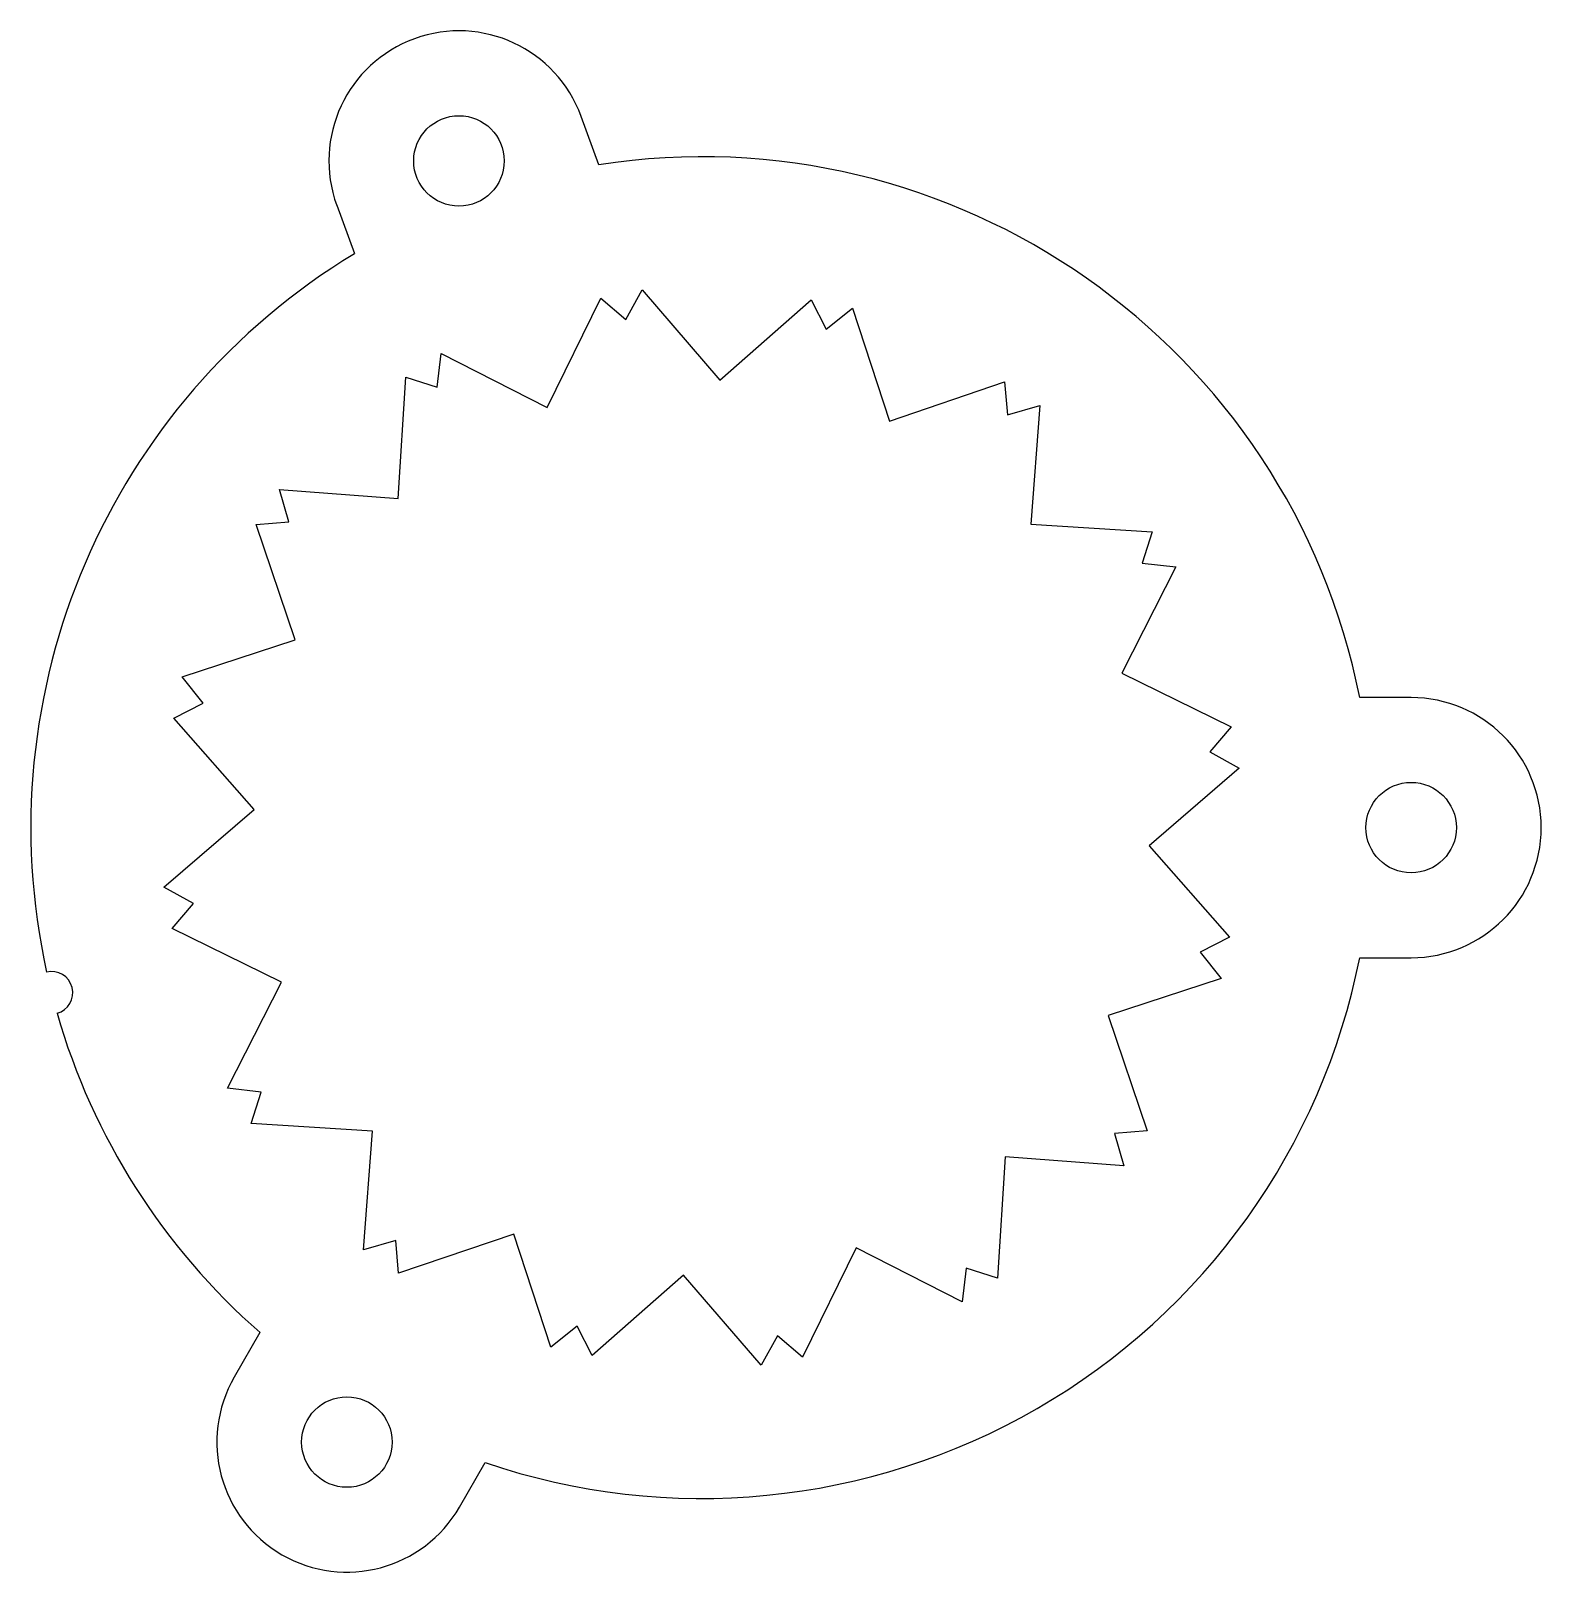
# Model space of a CAD drawing. Header units: millimetres. Extents: x -47 to 59, y -53 to 56.
import ezdxf

# ---------------------------------------------------------------- set-up
doc = ezdxf.new("R2010")
doc.units = ezdxf.units.MM

msp = doc.modelspace()

# ---------------------------------------------------------------- linework, layer by layer
for p, q in [((-7.28, 46.9), (-8.52, 50.32)), ((-25.81, 44.03), (-24.57, 40.61)), ((-10.94, 29.73), (-7.14, 37.46)), ((-7.14, 37.46), (-5.36, 35.96)), ((-5.36, 35.96), (-4.2, 38.04)), ((-4.2, 38.04), (1.28, 31.66)), ((1.28, 31.66), (7.74, 37.34)), ((7.74, 37.34), (8.81, 35.27)), ((8.81, 35.27), (10.68, 36.75)), ((10.68, 36.75), (13.29, 28.76)), ((-18.71, 31.17), (-18.44, 33.54)), ((-18.44, 33.54), (-10.94, 29.73)), ((-21.48, 23.29), (-20.93, 31.88)), ((-20.93, 31.88), (-18.71, 31.17)), ((13.29, 28.76), (21.44, 31.53)), ((21.44, 31.53), (21.64, 29.21)), ((21.64, 29.21), (23.93, 29.87)), ((23.93, 29.87), (23.29, 21.48)), ((-29.87, 23.93), (-21.48, 23.29)), ((-29.21, 21.64), (-29.87, 23.93)), ((-31.53, 21.44), (-29.21, 21.64)), ((-28.76, 13.29), (-31.53, 21.44)), ((23.29, 21.48), (31.88, 20.93)), ((31.88, 20.93), (31.17, 18.71)), ((31.17, 18.71), (33.54, 18.44)), ((33.54, 18.44), (29.73, 10.94)), ((-36.75, 10.68), (-28.76, 13.29)), ((29.73, 10.94), (37.46, 7.14)), ((-35.27, 8.81), (-36.75, 10.68)), ((-37.34, 7.74), (-35.27, 8.81)), ((50.2, 9.2), (46.56, 9.2)), ((-31.66, 1.28), (-37.34, 7.74)), ((37.46, 7.14), (35.96, 5.36)), ((35.96, 5.36), (38.04, 4.2)), ((38.04, 4.2), (31.66, -1.28)), ((-38.04, -4.2), (-31.66, 1.28)), ((31.66, -1.28), (37.34, -7.74)), ((-35.96, -5.36), (-38.04, -4.2)), ((-37.46, -7.14), (-35.96, -5.36)), ((-29.73, -10.94), (-37.46, -7.14)), ((37.34, -7.74), (35.27, -8.81)), ((35.27, -8.81), (36.75, -10.68)), ((46.56, -9.2), (50.2, -9.2)), ((36.75, -10.68), (28.76, -13.29)), ((-33.54, -18.44), (-29.73, -10.94)), ((28.76, -13.29), (31.53, -21.44)), ((-31.17, -18.71), (-33.54, -18.44)), ((-31.88, -20.93), (-31.17, -18.71)), ((-23.29, -21.48), (-31.88, -20.93)), ((-23.93, -29.87), (-23.29, -21.48)), ((31.53, -21.44), (29.21, -21.64)), ((29.21, -21.64), (29.87, -23.93)), ((21.48, -23.29), (20.93, -31.88)), ((29.87, -23.93), (21.48, -23.29)), ((-21.64, -29.21), (-23.93, -29.87)), ((-21.44, -31.53), (-21.64, -29.21)), ((-13.29, -28.76), (-21.44, -31.53)), ((-10.68, -36.75), (-13.29, -28.76)), ((10.94, -29.73), (7.14, -37.46)), ((18.44, -33.54), (10.94, -29.73)), ((18.71, -31.17), (18.44, -33.54)), ((20.93, -31.88), (18.71, -31.17)), ((-1.28, -31.66), (-7.74, -37.34)), ((4.2, -38.04), (-1.28, -31.66)), ((-31.25, -35.72), (-33.07, -38.87)), ((-8.81, -35.27), (-10.68, -36.75)), ((-7.74, -37.34), (-8.81, -35.27)), ((5.36, -35.96), (4.2, -38.04)), ((7.14, -37.46), (5.36, -35.96)), ((-17.13, -48.07), (-15.31, -44.92))]:
    msp.add_line(p, q)
for centre in [(-17.17, 47.17), (50.2, 0), (-25.1, -43.47)]:
    msp.add_circle(centre, 3.2)
for centre, radius, start, end in [((-17.17, 47.17), 9.2, 20, 200), ((0, 0), 47.46, 11.1768, 98.8232), ((0, 0), 47.46, 121.1768, 192.4392), ((50.2, 0), 9.2, -90, 90), ((0, 0), 47.46, 251.1768, 348.8232), ((-46, -11.68), 1.5, -74.8446, 103.3446), ((0, 0), 47.46, 196.0608, 228.8232), ((-25.1, -43.47), 9.2, 150, 330)]:
    msp.add_arc(centre, radius, start, end)

doc.saveas('drawing.dxf')
